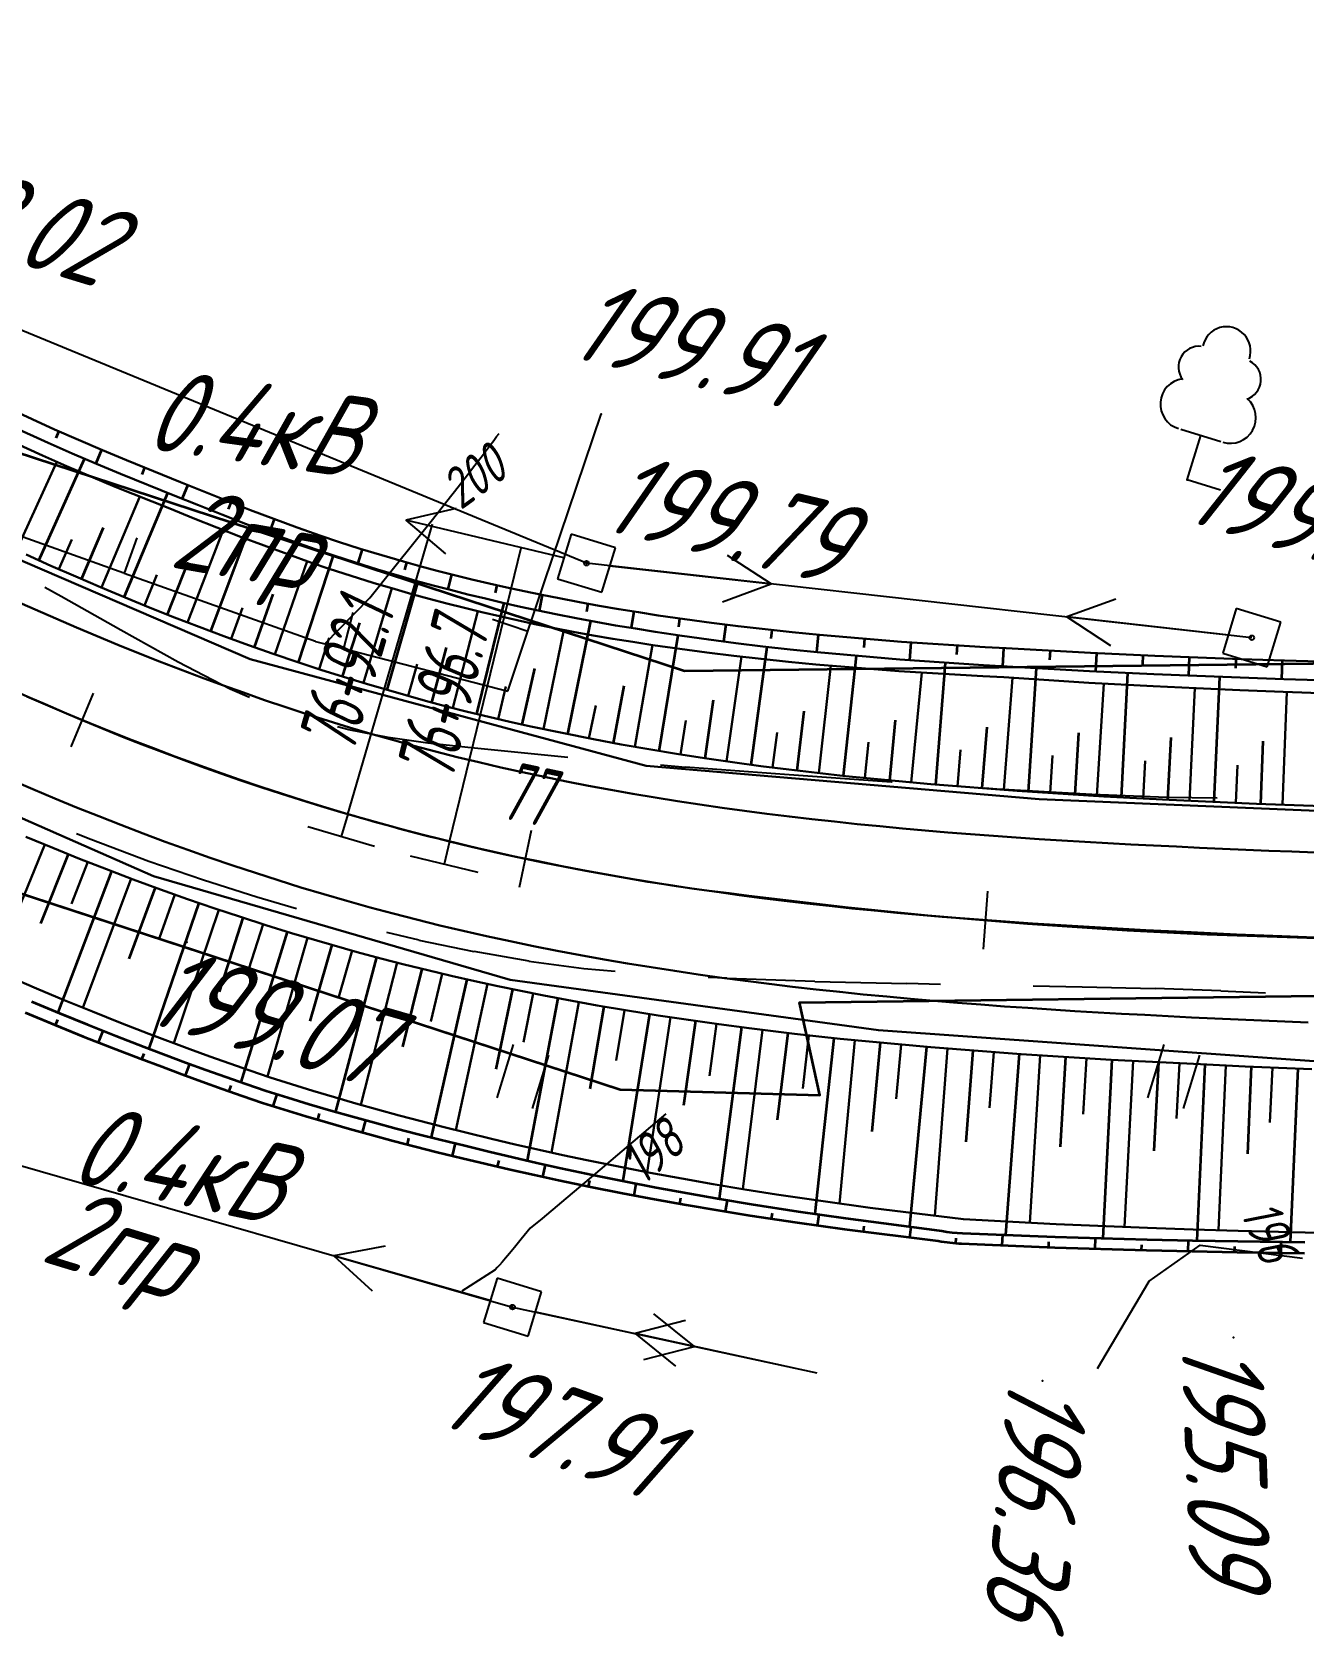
# Model space of a CAD drawing. Header units: millimetres. Extents: x -698 to 8131, y -704 to 4503.
# Drawn here: x 5635.9 to 5690.6, y 3255.6 to 3324.7 of the extents above; entities that cross this region are included whole.
import ezdxf

# ---------------------------------------------------------------- set-up
doc = ezdxf.new("R2010")
doc.units = ezdxf.units.MM
doc.linetypes.add('CONTI', pattern=[0])
for name, color, linetype, lineweight in [('10', 1, 'Continuous', 35), ('КОПИЯ_ОСЬ_13_ОТКОСЫ', 7, 'Continuous', 30), ('КОПИЯ_ОСЬ_ГРАНИЦЫ_ПОЛОС', 7, 'Continuous', 30), ('Огражд-перила', 1, 'ограждение2', 40), ('ОСЬ_ВЕРХ_ПОКРЫТИЯ_ГРАНИЦЫ_ПОЛОС', 7, 'Continuous', 30), ('ОСЬ_ВЕРХ_ПОКРЫТИЯ_ОСЬ', 1, 'Continuous', 30), ('Ось_примыкания', 1, 'Continuous', 35)]:
    doc.layers.add(name, color=color, linetype=linetype, lineweight=lineweight)
for name, color, linetype in [('GOR_BDEFAULT', 212, 'CONTI'), ('NAD_MDEFAULT', 7, 'CONTI'), ('PI_OTDEFAULT', 172, 'CONTI'), ('PI_TTDEFAULT', 5, 'CONTI'), ('SIT_LDEFAULT', 7, 'CONTI'), ('USLZNDEFAULT', 7, 'CONTI'), ('ZAPSKDEFAULT', 7, 'CONTI'), ('ОСЬ_ВЕРХ_ПОКРЫТИЯ_ПИКЕТЫ', 1, 'Continuous'), ('ОСЬ_ВЕРХ_ПОКРЫТИЯ_РАЗБИВКА_КРИВ', 1, 'Continuous'), ('разметка', 7, 'Continuous')]:
    doc.layers.add(name, color=color, linetype=linetype)
doc.styles.add('eskd', font='isocpeui.ttf', dxfattribs={"width": 1.2})
doc.styles.add('SHRFT', font='isocpeui.ttf', dxfattribs={"width": 3.5})
doc.styles.get("Standard").update_dxf_attribs({"font": 'isocpeui.ttf'})
doc.linetypes.add('ограждение2', pattern='A,0.25,-0.1,[132,ltypeshp.shx,S=0.1,R=0,X=-0.1,Y=0],-0.1,1', length=1.45)

# ---------------------------------------------------------------- blocks, each defined once
blk = doc.blocks.new('BL_2011')
at = {"color": 0}
for p, q in [((0, 0), (0, 2.4)), ((1.6, 0), (1.6, 2.4))]:
    blk.add_line(p, q, dxfattribs=at)
blk = doc.blocks.new('BL_27')
at = {"color": 0}
for p, q in [((1, 1), (-1, 1)), ((-1, 1), (-1, -1)), ((1, -1), (1, 1)), ((-1, -1), (1, -1))]:
    blk.add_line(p, q, dxfattribs=at)
blk.add_circle((0, 0), 0.1, dxfattribs=at)
blk = doc.blocks.new('BL_104')
at = {"color": 0}
for p, q in [((-0.9, 2), (0.9, 2)), ((0, 0), (0, 2)), ((1.5, 0), (0, 0))]:
    blk.add_line(p, q, dxfattribs=at)
for centre, radius, start, end in [((0, 5.8), 1.04, 358, 185), ((-0.94, 4.8), 0.88, 100, 235), ((0.94, 4.8), 0.88, 305, 80), ((-1, 3.1), 1.1, 115, 270), ((1, 3.1), 1.1, 270, 65)]:
    blk.add_arc(centre, radius, start, end, dxfattribs=at)

msp = doc.modelspace()

# ---------------------------------------------------------------- linework, layer by layer
at = {"layer": '10'}
for p, q in [((5663.993, 3297.174), (5633.323, 3307.224)), ((5710.163, 3297.724), (5663.993, 3297.174)), ((5626.023, 3290.704), (5661.233, 3279.184)), ((5668.943, 3282.924), (5691.213, 3283.214)), ((5669.823, 3278.944), (5668.943, 3282.924)), ((5661.233, 3279.184), (5669.823, 3278.944))]:
    msp.add_line(p, q, dxfattribs=at)
for points in [[(5710.163, 3297.724), (5663.993, 3297.174), (5633.323, 3307.224), (5531.183, 3365.104), (5455.723, 3393.394), (5444.073, 3403.464), (5401.543, 3460.384), (5376.033, 3506.574), (5328.473, 3581.954), (5320.503, 3590.824), (5286.753, 3619.604), (5288.323, 3621.204), (5196.433, 3695.614)], [(5446.413, 3377.714), (5430.843, 3391.154), (5399.813, 3434.264), (5430.843, 3391.154), (5446.413, 3377.714), (5474.883, 3367.454), (5476.483, 3372.204), (5484.003, 3369.444), (5482.413, 3364.674), (5523.553, 3348.784), (5626.023, 3290.704), (5661.233, 3279.184), (5669.823, 3278.944), (5668.943, 3282.924), (5691.213, 3283.214)]]:
    msp.add_lwpolyline(points, dxfattribs=at)
at = {"layer": 'GOR_BDEFAULT', "color": 212, "flags": 128}
for points, elevation in [([(5648.509, 3298.34), (5650.459, 3300.33), (5651.469, 3301.61), (5652.409, 3302.77), (5653.159, 3303.71), (5653.769, 3304.49), (5654.259, 3305.11), (5654.659, 3305.62), (5654.979, 3306.04), (5655.249, 3306.38), (5655.459, 3306.67), (5655.639, 3306.9), (5655.789, 3307.1), (5655.909, 3307.27), (5656.019, 3307.41)], 200), ([(5663.189, 3278.14), (5660.169, 3275.57), (5658.709, 3274.33), (5657.869, 3273.63), (5657.359, 3273.22), (5656.969, 3272.74), (5656.679, 3272.39), (5656.469, 3272.13), (5656.289, 3271.92), (5656.149, 3271.76), (5656.029, 3271.62), (5655.929, 3271.52), (5655.849, 3271.42), (5654.409, 3270.5)], 198), ([(5681.759, 3267.18), (5683.989, 3270.94), (5686.179, 3272.49), (5690.579, 3271.92)], 196)]:
    msp.add_lwpolyline(points, dxfattribs=dict(at, elevation=elevation))
at = {"layer": 'PI_TTDEFAULT', "color": 5}
for p in [(5660.409, 3308.23, 199.909), (5685.619, 3305.41, 199.305), (5659.779, 3301.82, 199.79), (5642.589, 3285.52, 199.073), (5656.599, 3269.82, 197.912), (5687.619, 3268.51, 195.089), (5679.399, 3266.65, 196.363)]:
    msp.add_point(p, dxfattribs=at)
at = {"layer": 'SIT_LDEFAULT', "color": 7}
for p, q in [((5659.779, 3301.82), (5611.965, 3321.528)), ((5657.259, 3298.9), (5660.409, 3308.23)), ((5632.009, 3304.22), (5639.879, 3301.41)), ((5654.169, 3304.18), (5651.999, 3303.67)), ((5658.809, 3302.05), (5651.999, 3303.67)), ((5651.999, 3303.67), (5653.709, 3302.23)), ((5640.429, 3302.91), (5639.889, 3301.4)), ((5667.729, 3300.93), (5665.849, 3302.15)), ((5688.399, 3298.62), (5659.779, 3301.82)), ((5660.769, 3301.71), (5667.729, 3300.93)), ((5637.179, 3300.39), (5636.479, 3300.78)), ((5639.889, 3301.4), (5648.119, 3298.47)), ((5665.629, 3300.16), (5667.729, 3300.93)), ((5639.739, 3298.94), (5637.179, 3300.39)), ((5682.549, 3300.28), (5680.449, 3299.51)), ((5649.729, 3299.7), (5649.329, 3298.15)), ((5655.739, 3299.42), (5657.259, 3298.9)), ((5687.409, 3298.73), (5680.449, 3299.51)), ((5680.449, 3299.51), (5682.329, 3298.29)), ((5642.209, 3297.57), (5639.739, 3298.94)), ((5656.389, 3296.32), (5657.259, 3298.9)), ((5648.119, 3298.46), (5649.329, 3298.15)), ((5649.329, 3298.15), (5656.389, 3296.32)), ((5644.449, 3296.41), (5642.209, 3297.57)), ((5645.279, 3296.04), (5644.449, 3296.41)), ((5649.549, 3294.66), (5649.069, 3294.78)), ((5651.239, 3294.33), (5649.549, 3294.65)), ((5652.949, 3294.08), (5651.239, 3294.33)), ((5654.679, 3293.89), (5652.949, 3294.08)), ((5656.399, 3293.72), (5654.679, 3293.89)), ((5658.109, 3293.55), (5656.399, 3293.72)), ((5658.979, 3293.47), (5658.109, 3293.55)), ((5664.039, 3293.04), (5662.959, 3293.13)), ((5668.299, 3292.73), (5664.039, 3293.05)), ((5672.899, 3292.41), (5668.299, 3292.73)), ((5672.929, 3292.41), (5672.899, 3292.41)), ((5677.439, 3292.11), (5676.919, 3292.14)), ((5681.519, 3291.88), (5677.439, 3292.11)), ((5684.749, 3291.75), (5681.519, 3291.88)), ((5686.909, 3291.71), (5684.749, 3291.75)), ((5637.839, 3290.2), (5638.459, 3289.95)), ((5638.459, 3289.95), (5640.949, 3289.01)), ((5640.949, 3289.01), (5643.299, 3288.2)), ((5643.299, 3288.2), (5645.589, 3287.47)), ((5645.589, 3287.47), (5647.299, 3286.97)), ((5651.169, 3285.95), (5652.569, 3285.62)), ((5652.569, 3285.61), (5654.929, 3285.12)), ((5654.929, 3285.13), (5657.299, 3284.72)), ((5657.299, 3284.71), (5659.669, 3284.39)), ((5659.669, 3284.39), (5661.019, 3284.27)), ((5665.009, 3284.02), (5665.819, 3283.98)), ((5665.819, 3283.97), (5669.599, 3283.84)), ((5669.599, 3283.83), (5673.559, 3283.74)), ((5673.559, 3283.75), (5675.009, 3283.72)), ((5678.999, 3283.64), (5681.109, 3283.6)), ((5681.109, 3283.6), (5684.249, 3283.53)), ((5684.249, 3283.54), (5687.069, 3283.44)), ((5687.069, 3283.42), (5688.999, 3283.34)), ((5622.049, 3279.76), (5656.599, 3269.82)), ((5651.109, 3272.44), (5648.909, 3272.03)), ((5655.639, 3270.1), (5648.909, 3272.03)), ((5648.909, 3272.03), (5650.559, 3270.52)), ((5656.599, 3269.82), (5669.689, 3266.99)), ((5657.579, 3269.61), (5664.419, 3268.13)), ((5664.039, 3269.24), (5661.869, 3268.68)), ((5664.419, 3268.13), (5662.679, 3269.53)), ((5668.709, 3267.2), (5661.869, 3268.68)), ((5661.869, 3268.68), (5663.609, 3267.28)), ((5662.249, 3267.57), (5664.419, 3268.13))]:
    msp.add_line(p, q, dxfattribs=at)
at = {"layer": 'КОПИЯ_ОСЬ_13_ОТКОСЫ'}
for points in [[(5633.246, 3307.871), (5636.367, 3306.452), (5637.405, 3305.999), (5638.448, 3305.554), (5639.494, 3305.117), (5641.844, 3304.174), (5642.856, 3303.761), (5643.871, 3303.356), (5644.889, 3302.961), (5645.904, 3302.58), (5646.923, 3302.208), (5647.946, 3301.847), (5648.712, 3301.585), (5649.655, 3301.281), (5650.601, 3300.986), (5651.55, 3300.702), (5652.261, 3300.496), (5653.014, 3300.292), (5653.768, 3300.095), (5654.523, 3299.904), (5655.28, 3299.72), (5656.039, 3299.542), (5656.799, 3299.37), (5657.561, 3299.205), (5658.324, 3299.046), (5659.203, 3298.871), (5660.06, 3298.719), (5660.918, 3298.574), (5661.776, 3298.436), (5662.636, 3298.305), (5663.795, 3298.14), (5664.956, 3297.986), (5666.118, 3297.842), (5667.293, 3297.709), (5668.469, 3297.585), (5669.646, 3297.471), (5673.215, 3297.181), (5676.826, 3296.961), (5677.735, 3296.915), (5681.39, 3296.682), (5684.158, 3296.535), (5686.015, 3296.448), (5687.882, 3296.368), (5689.76, 3296.293), (5697.325, 3296.015)], [(5635.247, 3302.385), (5636.983, 3306.182)], [(5638.908, 3300.773), (5640.564, 3304.688)], [(5637.072, 3301.566), (5637.633, 3302.84)], [(5642.616, 3299.273), (5644.147, 3303.248)], [(5635.671, 3302.193), (5636.735, 3301.715), (5637.804, 3301.246), (5638.867, 3300.791), (5639.933, 3300.345), (5641.004, 3299.908), (5642.055, 3299.491), (5643.111, 3299.084), (5644.171, 3298.687), (5645.23, 3298.302), (5646.293, 3297.929), (5647.36, 3297.566), (5648.343, 3297.243), (5649.33, 3296.931), (5650.32, 3296.628), (5652.858, 3295.905), (5653.759, 3295.666), (5654.664, 3295.437), (5655.57, 3295.215), (5656.478, 3295.003), (5657.389, 3294.798), (5660.078, 3294.247), (5661.269, 3294.026), (5662.462, 3293.818), (5663.657, 3293.621), (5664.861, 3293.436), (5666.067, 3293.261), (5667.274, 3293.098), (5668.489, 3292.944), (5669.705, 3292.8), (5670.923, 3292.666), (5674.6, 3292.313), (5678.304, 3292.027), (5682.032, 3291.794), (5684.843, 3291.648), (5686.724, 3291.561), (5688.61, 3291.479), (5691.45, 3291.365)], [(5646.373, 3297.901), (5647.756, 3301.913)], [(5640.756, 3300.008), (5641.287, 3301.322)], [(5650.178, 3296.671), (5651.406, 3300.744)], [(5644.488, 3298.57), (5644.976, 3299.904)], [(5654.031, 3295.596), (5655.099, 3299.763)], [(5657.926, 3294.688), (5658.8, 3298.951)], [(5648.27, 3297.267), (5648.705, 3298.613)], [(5661.852, 3293.923), (5662.62, 3298.308)], [(5652.101, 3296.12), (5652.49, 3297.484)], [(5665.803, 3293.298), (5666.444, 3297.804)], [(5669.771, 3292.793), (5670.298, 3297.418)], [(5673.751, 3292.394), (5674.205, 3297.121)], [(5677.737, 3292.07), (5678.11, 3296.891)], [(5681.729, 3291.813), (5682.03, 3296.648)], [(5655.974, 3295.12), (5656.301, 3296.516)], [(5685.724, 3291.607), (5685.949, 3296.451)], [(5689.72, 3291.435), (5689.915, 3296.287)], [(5659.886, 3294.287), (5660.177, 3295.708)], [(5663.825, 3293.595), (5664.056, 3295.061)], [(5667.785, 3293.032), (5667.977, 3294.537)], [(5671.76, 3292.585), (5671.908, 3294.13)], [(5675.744, 3292.224), (5675.865, 3293.802)], [(5679.733, 3291.938), (5679.833, 3293.546)], [(5683.727, 3291.706), (5683.81, 3293.319)], [(5687.722, 3291.518), (5687.792, 3293.133)], [(5636.47, 3289.718), (5634.26, 3284.342)], [(5635.659, 3290.054), (5636.819, 3289.575), (5637.968, 3289.113), (5639.122, 3288.662), (5640.28, 3288.222), (5641.447, 3287.792), (5642.618, 3287.374), (5643.794, 3286.968), (5644.886, 3286.604), (5645.982, 3286.251), (5647.082, 3285.91), (5649.917, 3285.092), (5650.924, 3284.823), (5651.933, 3284.563), (5652.945, 3284.313), (5653.959, 3284.073), (5654.975, 3283.842), (5655.962, 3283.628), (5656.949, 3283.422), (5657.94, 3283.225), (5658.931, 3283.037), (5660.236, 3282.801), (5661.545, 3282.579), (5662.855, 3282.37), (5664.16, 3282.174), (5665.467, 3281.99), (5666.776, 3281.818), (5668.732, 3281.581), (5670.69, 3281.366), (5674.591, 3281), (5678.479, 3280.704), (5682.35, 3280.464), (5686.203, 3280.265), (5688.123, 3280.177), (5690.993, 3280.053)], [(5638.325, 3288.972), (5637.616, 3287.169)], [(5640.192, 3288.255), (5638.108, 3282.701)], [(5642.07, 3287.567), (5641.406, 3285.705)], [(5643.96, 3286.912), (5642.026, 3281.179)], [(5645.86, 3286.29), (5645.251, 3284.368)], [(5647.775, 3285.71), (5646.052, 3279.743)], [(5649.696, 3285.156), (5649.122, 3283.166)], [(5651.629, 3284.641), (5650.067, 3278.52)], [(5634.931, 3284.045), (5636.118, 3283.532), (5637.31, 3283.03), (5638.517, 3282.535), (5639.729, 3282.053), (5640.945, 3281.584), (5642.717, 3280.92), (5643.575, 3280.606), (5644.436, 3280.299), (5645.299, 3279.999), (5646.164, 3279.705), (5647.085, 3279.412), (5648.008, 3279.126), (5648.934, 3278.848), (5649.861, 3278.578), (5650.792, 3278.316), (5651.724, 3278.061), (5652.658, 3277.815), (5653.595, 3277.576), (5655.688, 3277.061), (5656.711, 3276.818), (5657.735, 3276.584), (5658.762, 3276.357), (5659.79, 3276.139), (5661.151, 3275.863), (5662.513, 3275.599), (5663.879, 3275.348), (5665.233, 3275.111), (5666.589, 3274.886), (5667.947, 3274.671), (5669.966, 3274.372), (5671.988, 3274.093), (5675.997, 3273.598), (5679.983, 3273.387), (5683.923, 3273.227), (5685.876, 3273.161), (5687.818, 3273.103), (5696.46, 3272.883)], [(5653.571, 3284.164), (5653.088, 3282.114)], [(5655.522, 3283.722), (5654.161, 3277.437)], [(5657.48, 3283.316), (5657.062, 3281.213)], [(5659.445, 3282.943), (5658.269, 3276.465)], [(5661.415, 3282.6), (5661.056, 3280.435)], [(5663.391, 3282.288), (5662.386, 3275.623)], [(5665.37, 3282.003), (5665.066, 3279.777)], [(5667.354, 3281.745), (5666.506, 3274.899)], [(5669.34, 3281.511), (5669.084, 3279.226)], [(5671.329, 3281.306), (5670.669, 3274.273)], [(5673.32, 3281.119), (5673.1, 3278.775)], [(5675.313, 3280.945), (5674.765, 3273.75)], [(5677.307, 3280.793), (5677.125, 3278.395)], [(5679.302, 3280.653), (5678.855, 3273.446)], [(5681.298, 3280.529), (5681.149, 3278.127)], [(5683.295, 3280.415), (5682.926, 3273.267)], [(5685.292, 3280.312), (5685.17, 3277.929)], [(5687.29, 3280.215), (5686.964, 3273.129)], [(5689.288, 3280.127), (5689.186, 3277.764)]]:
    msp.add_lwpolyline(points, dxfattribs=at)
at = {"layer": 'КОПИЯ_ОСЬ_ГРАНИЦЫ_ПОЛОС'}
for points in [[(5633.511, 3308.41), (5636.62, 3306.996), (5637.654, 3306.545), (5638.692, 3306.102), (5639.734, 3305.667), (5642.073, 3304.729), (5643.079, 3304.317), (5644.089, 3303.915), (5645.103, 3303.522), (5646.112, 3303.143), (5647.125, 3302.773), (5648.142, 3302.414), (5648.903, 3302.154), (5649.84, 3301.851), (5650.781, 3301.559), (5651.724, 3301.276), (5652.43, 3301.072), (5653.178, 3300.869), (5653.927, 3300.674), (5654.677, 3300.484), (5655.43, 3300.301), (5656.184, 3300.124), (5656.939, 3299.954), (5657.695, 3299.789), (5658.454, 3299.632), (5659.327, 3299.458), (5660.177, 3299.301), (5661.029, 3299.151), (5661.882, 3299.008), (5662.736, 3298.871), (5663.888, 3298.698), (5665.042, 3298.536), (5666.198, 3298.386), (5667.367, 3298.244), (5668.537, 3298.113), (5669.708, 3297.992), (5673.264, 3297.677), (5676.863, 3297.433), (5681.42, 3297.173), (5684.185, 3297.046), (5686.04, 3296.972), (5687.907, 3296.904), (5689.783, 3296.842), (5697.348, 3296.614)], [(5633.8, 3308.995), (5636.893, 3307.583), (5637.922, 3307.131), (5638.954, 3306.688), (5639.99, 3306.254), (5642.316, 3305.317), (5643.315, 3304.905), (5644.319, 3304.503), (5645.326, 3304.11), (5646.329, 3303.73), (5647.335, 3303.361), (5648.345, 3303.002), (5649.101, 3302.741), (5650.035, 3302.449), (5650.971, 3302.166), (5651.911, 3301.893), (5652.613, 3301.696), (5653.357, 3301.501), (5654.102, 3301.313), (5654.849, 3301.13), (5655.597, 3300.954), (5656.346, 3300.784), (5657.098, 3300.621), (5657.85, 3300.464), (5658.603, 3300.313), (5659.472, 3300.147), (5660.318, 3299.995), (5661.164, 3299.85), (5662.012, 3299.712), (5662.861, 3299.581), (5664.007, 3299.415), (5665.155, 3299.259), (5666.304, 3299.115), (5667.468, 3298.98), (5668.632, 3298.855), (5669.797, 3298.74), (5673.338, 3298.444), (5676.925, 3298.217), (5677.829, 3298.17), (5681.468, 3297.965), (5684.226, 3297.84), (5686.079, 3297.768), (5687.942, 3297.702), (5689.816, 3297.64), (5697.378, 3297.419)], [(5635.671, 3302.193), (5636.735, 3301.715), (5637.804, 3301.246), (5638.867, 3300.791), (5639.933, 3300.345), (5641.004, 3299.908), (5642.055, 3299.491), (5643.111, 3299.084), (5644.171, 3298.687), (5645.23, 3298.302), (5646.293, 3297.929), (5647.36, 3297.566), (5648.343, 3297.243), (5649.33, 3296.931), (5650.32, 3296.628), (5652.858, 3295.905), (5653.759, 3295.666), (5654.664, 3295.437), (5655.57, 3295.215), (5656.478, 3295.003), (5657.389, 3294.798), (5660.078, 3294.247), (5661.269, 3294.026), (5662.462, 3293.818), (5663.657, 3293.621), (5664.861, 3293.436), (5666.067, 3293.261), (5667.274, 3293.098), (5668.489, 3292.944), (5669.705, 3292.8), (5670.923, 3292.666), (5674.6, 3292.313), (5678.304, 3292.027), (5682.032, 3291.794), (5684.843, 3291.648), (5686.724, 3291.561), (5688.61, 3291.479), (5691.45, 3291.365)], [(5691.124, 3289.376), (5690.129, 3289.416), (5689.135, 3289.456), (5688.142, 3289.497), (5687.15, 3289.54), (5686.159, 3289.584), (5685.169, 3289.63), (5684.18, 3289.678), (5683.192, 3289.729), (5682.205, 3289.782), (5681.219, 3289.837), (5680.234, 3289.896), (5679.25, 3289.959), (5678.267, 3290.024), (5677.286, 3290.094), (5676.306, 3290.167), (5675.327, 3290.245), (5674.349, 3290.327), (5673.372, 3290.414), (5672.397, 3290.506), (5671.424, 3290.603), (5670.451, 3290.705), (5669.48, 3290.813), (5668.511, 3290.927), (5667.544, 3291.047), (5666.578, 3291.173), (5665.614, 3291.306), (5664.652, 3291.445), (5663.691, 3291.591), (5662.733, 3291.745), (5661.777, 3291.906), (5660.823, 3292.075), (5659.871, 3292.251), (5658.922, 3292.436), (5657.976, 3292.628), (5657.032, 3292.83), (5656.09, 3293.039), (5655.152, 3293.258), (5654.217, 3293.486), (5653.284, 3293.723), (5652.353, 3293.969), (5651.425, 3294.225), (5650.5, 3294.49), (5649.581, 3294.762), (5648.665, 3295.043), (5647.751, 3295.333), (5646.838, 3295.632), (5645.928, 3295.939), (5645.02, 3296.255), (5644.114, 3296.578), (5643.21, 3296.91), (5642.308, 3297.25), (5641.408, 3297.597), (5640.51, 3297.952), (5639.615, 3298.314), (5638.722, 3298.683), (5637.83, 3299.058), (5636.941, 3299.441), (5636.054, 3299.83), (5635.169, 3300.225)], [(5635.659, 3290.054), (5636.819, 3289.575), (5637.968, 3289.113), (5639.122, 3288.662), (5640.28, 3288.222), (5641.447, 3287.792), (5642.618, 3287.374), (5643.794, 3286.968), (5644.886, 3286.604), (5645.982, 3286.251), (5647.082, 3285.91), (5649.917, 3285.092), (5650.924, 3284.823), (5651.933, 3284.563), (5652.945, 3284.313), (5653.959, 3284.073), (5654.975, 3283.842), (5655.962, 3283.628), (5656.949, 3283.422), (5657.94, 3283.225), (5658.931, 3283.037), (5660.236, 3282.801), (5661.545, 3282.579), (5662.855, 3282.37), (5664.16, 3282.174), (5665.467, 3281.99), (5666.776, 3281.818), (5668.732, 3281.581), (5670.69, 3281.366), (5674.591, 3281), (5678.479, 3280.704), (5682.35, 3280.464), (5686.203, 3280.265), (5688.123, 3280.177), (5690.993, 3280.053)]]:
    msp.add_lwpolyline(points, dxfattribs=at)
at = {"layer": 'Огражд-перила', "color": 1, "lineweight": 30, "ltscale": 7}
msp.add_lwpolyline([(5626.506, 3294.792), (5641.148, 3288.361), (5656.497, 3283.894), (5672.338, 3281.734), (5692.292, 3280.316), (5712.383, 3279.969), (5728.246, 3282.131), (5743.541, 3287.261), (5757.598, 3295.078), (5769.984, 3305.42), (5783.315, 3320.795), (5795.193, 3336.685), (5808.401, 3354.287), (5813.837, 3361.484), (5842.093, 3398.67), (5861.438, 3424.104), (5870.881, 3436.041)], dxfattribs=at)
msp.add_lwpolyline([(5794.4, 3358.389, -0.49807), (5794.744, 3350.968), (5785.738, 3339.379), (5773.133, 3323.651), (5761.832, 3311.569), (5752.133, 3304.071), (5740.504, 3297.404), (5727.729, 3292.824), (5713.898, 3290.556), (5695.998, 3290.971), (5679.256, 3291.677), (5662.346, 3293.111), (5645.31, 3297.694), (5630.717, 3303.98)], format="xyb", dxfattribs=at)
at = {"layer": 'ОСЬ_ВЕРХ_ПОКРЫТИЯ_ГРАНИЦЫ_ПОЛОС'}
for points in [[(5635.169, 3300.225), (5636.054, 3299.83), (5636.941, 3299.441), (5637.83, 3299.058), (5638.722, 3298.683), (5639.615, 3298.314), (5640.51, 3297.952), (5641.408, 3297.597), (5642.308, 3297.25), (5643.21, 3296.91), (5644.114, 3296.578), (5645.02, 3296.255), (5645.928, 3295.939), (5646.838, 3295.632), (5647.751, 3295.333), (5648.665, 3295.043), (5649.581, 3294.762), (5650.5, 3294.49), (5651.425, 3294.225), (5652.353, 3293.969), (5653.284, 3293.723), (5654.217, 3293.486), (5655.152, 3293.258), (5656.09, 3293.039), (5657.032, 3292.83), (5657.976, 3292.628), (5658.922, 3292.436), (5659.871, 3292.251), (5660.823, 3292.075), (5661.777, 3291.906), (5662.733, 3291.745), (5663.691, 3291.591), (5664.652, 3291.445), (5665.614, 3291.306), (5666.578, 3291.173), (5667.544, 3291.047), (5668.511, 3290.927), (5669.48, 3290.813), (5670.451, 3290.705), (5671.424, 3290.603), (5672.397, 3290.506), (5673.372, 3290.414), (5674.349, 3290.327), (5675.327, 3290.245), (5676.306, 3290.167), (5677.286, 3290.094), (5678.267, 3290.024), (5679.25, 3289.959), (5680.234, 3289.896), (5681.219, 3289.837), (5682.205, 3289.782), (5683.192, 3289.729), (5684.18, 3289.678), (5685.169, 3289.63), (5686.159, 3289.584), (5687.15, 3289.54), (5688.142, 3289.497), (5689.135, 3289.456), (5690.129, 3289.416), (5691.124, 3289.376)], [(5635.019, 3292.499), (5635.956, 3292.099), (5636.897, 3291.705), (5637.841, 3291.318), (5638.79, 3290.939), (5639.741, 3290.566), (5640.697, 3290.201), (5641.656, 3289.844), (5642.619, 3289.495), (5643.586, 3289.154), (5644.556, 3288.822), (5645.53, 3288.498), (5646.508, 3288.183), (5647.489, 3287.877), (5648.474, 3287.581), (5649.468, 3287.293), (5650.464, 3287.016), (5651.463, 3286.748), (5652.465, 3286.49), (5653.47, 3286.243), (5654.476, 3286.005), (5655.483, 3285.778), (5656.492, 3285.56), (5657.502, 3285.351), (5658.513, 3285.151), (5659.524, 3284.961), (5660.536, 3284.779), (5661.549, 3284.605), (5662.562, 3284.44), (5663.576, 3284.283), (5664.59, 3284.133), (5665.604, 3283.99), (5666.618, 3283.855), (5667.632, 3283.726), (5668.646, 3283.604), (5669.66, 3283.488), (5670.673, 3283.379), (5671.687, 3283.275), (5672.699, 3283.177), (5673.712, 3283.084), (5674.724, 3282.996), (5675.736, 3282.912), (5676.747, 3282.834), (5677.757, 3282.759), (5678.767, 3282.689), (5679.776, 3282.622), (5680.785, 3282.559), (5681.793, 3282.499), (5682.8, 3282.442), (5683.806, 3282.388), (5684.812, 3282.336), (5685.816, 3282.286), (5686.82, 3282.239), (5687.823, 3282.193), (5688.826, 3282.148), (5689.827, 3282.105), (5690.827, 3282.062)]]:
    msp.add_lwpolyline(points, dxfattribs=at)
at = {"layer": 'ОСЬ_ВЕРХ_ПОКРЫТИЯ_ГРАНИЦЫ_ПОЛОС', "linetype": 'Continuous'}
msp.add_lwpolyline([(5690.827, 3282.062), (5689.827, 3282.105), (5688.826, 3282.148), (5687.823, 3282.193), (5686.82, 3282.239), (5685.816, 3282.286), (5684.812, 3282.336), (5683.806, 3282.388), (5682.8, 3282.442), (5681.793, 3282.499), (5680.785, 3282.559), (5679.776, 3282.622), (5678.767, 3282.689), (5677.757, 3282.759), (5676.747, 3282.834), (5675.736, 3282.912), (5674.724, 3282.996), (5673.712, 3283.084), (5672.699, 3283.177), (5671.687, 3283.275), (5670.673, 3283.379), (5669.66, 3283.488), (5668.646, 3283.604), (5667.632, 3283.726), (5666.618, 3283.855), (5665.604, 3283.99), (5664.59, 3284.133), (5663.576, 3284.283), (5662.562, 3284.44), (5661.549, 3284.605), (5660.536, 3284.779), (5659.524, 3284.961), (5658.513, 3285.151), (5657.502, 3285.351), (5656.492, 3285.56), (5655.483, 3285.778), (5654.476, 3286.005), (5653.47, 3286.243), (5652.465, 3286.49), (5651.463, 3286.748), (5650.464, 3287.016), (5649.468, 3287.293), (5648.474, 3287.581), (5647.489, 3287.877), (5646.508, 3288.183), (5645.53, 3288.498), (5644.556, 3288.822), (5643.586, 3289.154), (5642.619, 3289.495), (5641.656, 3289.844), (5640.697, 3290.201), (5639.741, 3290.566), (5638.79, 3290.939), (5637.841, 3291.318), (5636.897, 3291.705), (5635.956, 3292.099), (5635.019, 3292.499)], dxfattribs=at)
at = {"layer": 'ОСЬ_ВЕРХ_ПОКРЫТИЯ_ОСЬ'}
msp.add_lwpolyline([(5635.705, 3296.089), (5636.605, 3295.701), (5637.508, 3295.319), (5638.414, 3294.944), (5639.323, 3294.576), (5640.234, 3294.215), (5641.148, 3293.861), (5642.065, 3293.514), (5642.985, 3293.175), (5643.908, 3292.843), (5644.833, 3292.52), (5645.762, 3292.205), (5646.693, 3291.898), (5647.627, 3291.6), (5648.564, 3291.311), (5649.503, 3291.03), (5649.503, 3291.03, 0.011345), (5653.885, 3289.853), (5653.885, 3289.853), (5654.834, 3289.626), (5655.785, 3289.408), (5656.738, 3289.199), (5657.693, 3288.999), (5658.649, 3288.807), (5659.607, 3288.623), (5660.567, 3288.447), (5661.528, 3288.279), (5662.49, 3288.118), (5663.454, 3287.965), (5664.418, 3287.818), (5665.384, 3287.679), (5666.35, 3287.547), (5667.318, 3287.42), (5668.286, 3287.3), (5669.255, 3287.186), (5670.224, 3287.078), (5671.195, 3286.976), (5672.165, 3286.878), (5673.137, 3286.786), (5674.108, 3286.698), (5675.08, 3286.616), (5676.053, 3286.537), (5677.026, 3286.463), (5677.999, 3286.393), (5678.972, 3286.326), (5679.946, 3286.263), (5680.919, 3286.203), (5681.893, 3286.146), (5682.867, 3286.092), (5683.842, 3286.041), (5684.816, 3285.991), (5685.791, 3285.944), (5687.74, 3285.855), (5689.689, 3285.772), (5693.588, 3285.615)], format="xyb", dxfattribs=at)
at = {"layer": 'ОСЬ_ВЕРХ_ПОКРЫТИЯ_ПИКЕТЫ'}
for p, q in [((5637.611, 3293.923), (5638.565, 3296.234)), ((5656.889, 3287.889), (5657.405, 3290.335)), ((5656.889, 3287.889), (5657.405, 3290.335)), ((5676.864, 3285.222), (5677.049, 3287.715))]:
    msp.add_line(p, q, dxfattribs=at)
at = {"layer": 'ОСЬ_ВЕРХ_ПОКРЫТИЯ_РАЗБИВКА_КРИВ'}
for p, q in [((5649.503, 3291.03), (5653.159, 3303.506)), ((5653.885, 3289.853), (5656.972, 3302.482)), ((5647.782, 3290.493), (5650.661, 3289.649)), ((5649.503, 3291.03), (5649.222, 3290.071)), ((5653.885, 3289.853), (5653.648, 3288.882)), ((5652.191, 3289.238), (5655.105, 3288.526))]:
    msp.add_line(p, q, dxfattribs=at)
at = {"layer": 'Ось_примыкания', "color": 0}
for p, q in [((5637.082, 3307.5), (5636.952, 3307.204)), ((5636.22, 3301.946), (5638.182, 3306.32)), ((5638.917, 3306.704), (5638.663, 3306.114)), ((5640.766, 3305.941), (5640.646, 3305.645)), ((5642.62, 3305.192), (5642.378, 3304.604)), ((5639.893, 3300.362), (5641.769, 3304.851)), ((5644.474, 3304.442), (5644.359, 3304.149)), ((5646.341, 3303.726), (5646.125, 3303.138)), ((5638.051, 3301.14), (5639.002, 3303.36)), ((5643.614, 3298.896), (5645.317, 3303.442)), ((5648.222, 3303.046), (5648.118, 3302.753)), ((5647.384, 3297.558), (5648.893, 3302.157)), ((5650.122, 3302.422), (5649.94, 3301.82)), ((5641.747, 3299.613), (5642.644, 3301.873)), ((5652.04, 3301.857), (5651.953, 3301.546)), ((5651.205, 3296.376), (5652.535, 3301.043)), ((5653.974, 3301.345), (5653.811, 3300.704)), ((5655.919, 3300.881), (5655.844, 3300.551)), ((5645.493, 3298.21), (5646.296, 3300.496)), ((5655.067, 3295.338), (5656.232, 3300.113)), ((5657.874, 3300.459), (5657.738, 3299.78)), ((5659.838, 3300.081), (5659.776, 3299.734)), ((5661.81, 3299.745), (5661.695, 3299.039)), ((5663.787, 3299.447), (5663.735, 3299.088)), ((5649.287, 3296.944), (5650.02, 3299.256)), ((5658.972, 3294.474), (5659.969, 3299.339)), ((5662.905, 3293.745), (5663.722, 3298.723)), ((5665.77, 3299.182), (5665.678, 3298.454)), ((5667.756, 3298.949), (5667.716, 3298.579)), ((5669.745, 3298.745), (5669.671, 3297.995)), ((5653.129, 3295.833), (5653.753, 3298.196)), ((5666.861, 3293.154), (5667.547, 3298.224)), ((5671.738, 3298.578), (5671.707, 3298.198)), ((5673.732, 3298.419), (5673.683, 3297.649)), ((5675.728, 3298.293), (5675.703, 3297.903)), ((5677.725, 3298.175), (5677.683, 3297.386)), ((5679.721, 3298.063), (5679.699, 3297.668)), ((5670.832, 3292.676), (5671.402, 3297.842)), ((5674.814, 3292.296), (5675.22, 3297.544)), ((5681.718, 3297.954), (5681.682, 3297.161)), ((5683.716, 3297.863), (5683.698, 3297.466)), ((5685.715, 3297.782), (5685.683, 3296.986)), ((5687.713, 3297.71), (5687.699, 3297.311)), ((5689.712, 3297.644), (5689.686, 3296.845)), ((5657.014, 3294.882), (5657.555, 3297.294)), ((5678.803, 3291.995), (5679.133, 3297.303)), ((5682.795, 3291.755), (5683.073, 3297.097)), ((5686.79, 3291.558), (5687.022, 3296.936)), ((5660.935, 3294.088), (5661.392, 3296.551)), ((5664.88, 3293.433), (5665.244, 3295.948)), ((5668.845, 3292.902), (5669.148, 3295.46)), ((5672.823, 3292.483), (5673.072, 3295.078)), ((5676.808, 3292.142), (5677.012, 3294.777)), ((5680.799, 3291.871), (5680.964, 3294.53)), ((5684.793, 3291.651), (5684.932, 3294.331)), ((5688.789, 3291.472), (5688.897, 3294.17)), ((5637.482, 3289.309), (5636.28, 3286.319)), ((5639.344, 3288.577), (5637.032, 3282.496)), ((5641.217, 3287.876), (5640.082, 3284.798)), ((5643.101, 3287.207), (5640.941, 3280.945)), ((5644.997, 3286.568), (5643.972, 3283.383)), ((5646.904, 3285.966), (5644.899, 3279.503)), ((5648.824, 3285.407), (5647.876, 3282.123)), ((5650.75, 3284.869), (5648.976, 3278.229)), ((5652.689, 3284.377), (5651.859, 3281.018)), ((5654.635, 3283.919), (5653.092, 3277.126)), ((5656.59, 3283.497), (5655.875, 3280.06)), ((5658.552, 3283.109), (5657.226, 3276.128)), ((5636.929, 3281.948), (5637.032, 3282.2)), ((5660.52, 3282.753), (5659.918, 3279.21)), ((5662.494, 3282.427), (5661.347, 3275.246)), ((5664.471, 3282.13), (5663.959, 3278.489)), ((5638.785, 3281.202), (5638.983, 3281.704)), ((5666.453, 3281.86), (5665.482, 3274.485)), ((5668.438, 3281.616), (5667.985, 3277.884)), ((5640.652, 3280.484), (5640.744, 3280.734)), ((5670.426, 3281.395), (5669.597, 3273.836)), ((5672.417, 3281.204), (5672.057, 3277.373)), ((5674.408, 3281.017), (5673.682, 3273.284)), ((5676.402, 3280.862), (5676.103, 3276.935)), ((5642.525, 3279.784), (5642.709, 3280.284)), ((5678.396, 3280.71), (5677.804, 3272.924)), ((5680.392, 3280.585), (5680.152, 3276.712)), ((5682.388, 3280.462), (5681.992, 3272.78)), ((5684.386, 3280.359), (5684.189, 3276.542)), ((5686.383, 3280.257), (5686.034, 3272.684)), ((5688.381, 3280.166), (5688.219, 3276.408)), ((5690.379, 3280.08), (5690.058, 3272.621)), ((5644.406, 3279.105), (5644.495, 3279.359)), ((5646.301, 3278.466), (5646.464, 3278.983)), ((5648.214, 3277.883), (5648.292, 3278.144)), ((5650.137, 3277.334), (5650.284, 3277.861)), ((5652.07, 3276.817), (5652.139, 3277.083)), ((5654.011, 3276.335), (5654.14, 3276.872)), ((5655.955, 3275.867), (5656.017, 3276.133)), ((5657.906, 3275.425), (5658.019, 3275.948)), ((5659.862, 3275.012), (5659.916, 3275.269)), ((5661.825, 3274.627), (5661.92, 3275.135)), ((5663.792, 3274.268), (5663.837, 3274.518)), ((5665.764, 3273.934), (5665.843, 3274.425)), ((5667.74, 3273.625), (5667.777, 3273.866)), ((5669.719, 3273.336), (5669.786, 3273.809)), ((5671.702, 3273.071), (5671.731, 3273.303)), ((5673.686, 3272.822), (5673.743, 3273.276)), ((5675.67, 3272.57), (5675.686, 3272.792)), ((5677.668, 3272.48), (5677.687, 3272.929)), ((5679.666, 3272.396), (5679.675, 3272.622)), ((5681.665, 3272.333), (5681.678, 3272.789)), ((5683.664, 3272.274), (5683.671, 3272.504)), ((5685.664, 3272.228), (5685.674, 3272.69)), ((5689.663, 3272.158), (5689.67, 3272.627)), ((5687.663, 3272.189), (5687.668, 3272.422))]:
    msp.add_line(p, q, dxfattribs=at)
for points in [[(5635.9, 3282.973), (5637.097, 3282.469), (5638.309, 3281.972), (5639.527, 3281.488), (5640.749, 3281.017), (5642.53, 3280.35), (5643.393, 3280.034), (5644.258, 3279.726), (5645.125, 3279.424), (5645.995, 3279.13), (5646.922, 3278.84), (5647.852, 3278.558), (5648.784, 3278.284), (5649.717, 3278.017), (5650.654, 3277.759), (5651.592, 3277.508), (5652.532, 3277.266), (5653.474, 3277.031), (5654.548, 3276.774), (5655.575, 3276.519), (5656.604, 3276.272), (5657.635, 3276.034), (5658.668, 3275.804), (5660.035, 3275.513), (5661.404, 3275.235), (5662.776, 3274.97), (5664.137, 3274.72), (5665.499, 3274.482), (5666.864, 3274.255), (5668.892, 3273.938), (5670.924, 3273.644), (5674.952, 3273.119), (5675.062, 3273.098), (5675.283, 3273.063), (5675.506, 3273.035), (5675.729, 3273.013), (5675.953, 3272.999), (5679.95, 3272.837), (5683.898, 3272.727), (5685.854, 3272.687), (5687.798, 3272.653), (5690.692, 3272.613)], [(5635.632, 3282.491), (5636.903, 3281.958), (5638.122, 3281.464), (5639.346, 3280.982), (5640.575, 3280.512), (5641.505, 3280.167), (5642.367, 3279.842), (5643.231, 3279.524), (5644.098, 3279.213), (5644.967, 3278.908), (5645.843, 3278.61), (5646.774, 3278.317), (5647.707, 3278.033), (5648.643, 3277.756), (5649.581, 3277.488), (5650.522, 3277.227), (5651.465, 3276.974), (5652.409, 3276.729), (5653.356, 3276.492), (5654.433, 3276.233), (5655.466, 3275.982), (5656.5, 3275.739), (5657.537, 3275.505), (5658.575, 3275.279), (5659.948, 3274.994), (5661.324, 3274.722), (5662.702, 3274.463), (5664.067, 3274.219), (5665.435, 3273.987), (5666.805, 3273.766), (5668.84, 3273.459), (5670.878, 3273.174), (5674.916, 3272.668), (5675.041, 3272.647), (5675.165, 3272.627), (5675.29, 3272.61), (5675.416, 3272.594), (5675.541, 3272.581), (5675.667, 3272.57), (5675.793, 3272.561), (5675.92, 3272.554), (5679.922, 3272.385), (5683.875, 3272.268), (5685.833, 3272.224), (5687.778, 3272.187), (5690.673, 3272.142)]]:
    msp.add_lwpolyline(points, dxfattribs=at)
at = {"layer": 'разметка', "lineweight": 30, "ltscale": 7}
msp.add_lwpolyline([(5574.634, 3330.589), (5605.378, 3312.365, 0.003993), (5616.377, 3305.925, 0.027349), (5636.481, 3295.755, 0.067677), (5664.204, 3287.851, 0.015621), (5664.204, 3287.851, 0.028676), (5691.639, 3285.693, 0.004766), (5696.931, 3285.484, 0.026772), (5714.599, 3285.521), (5714.599, 3285.521, 0.158784), (5760.705, 3303.84, 0.047128), (5776.42, 3319.898, 0.010779), (5798.268, 3348.443), (5798.268, 3348.443)], format="xyb", dxfattribs=at)

# ---------------------------------------------------------------- block references
at = {"layer": 'USLZNDEFAULT', "color": 7, "rotation": 342.9999999999999}
for name, p in [('BL_104', (5685.619, 3305.41)), ('BL_27', (5659.779, 3301.82)), ('BL_27', (5688.399, 3298.62)), ('BL_27', (5656.599, 3269.82))]:
    msp.add_blockref(name, p, dxfattribs=at)
at = {"layer": 'ZAPSKDEFAULT', "color": 7, "rotation": 342.9999999999999}
for p in [(5655.929, 3278.83), (5683.929, 3278.83)]:
    msp.add_blockref('BL_2011', p, dxfattribs=at)

# ---------------------------------------------------------------- texts
at = {"layer": 'GOR_BDEFAULT', "color": 212, "style": 'SHRFT', "width": 0.75}
for s, rotation, p in [('200', 35.86245, (5654.361, 3304.085, 200)), ('198', 40.69128, (5662.206, 3275.018, 198)), ('196', 292.53512, (5687.893, 3273.891, 196))]:
    msp.add_text(s, height=1.7223, rotation=rotation, dxfattribs=at).set_placement(p)
at = {"layer": 'NAD_MDEFAULT', "color": 7, "style": 'eskd', "oblique": 10, "width": 0.8}
for s, rotation, p in [('0.4кВ', 352, (5640.641, 3306.772)), ('2пр', 350, (5641.765, 3301.673, -201.189)), ('0.4кВ', 348, (5637.379, 3275.259)), ('2пр', 343, (5636.202, 3271.835))]:
    msp.add_text(s, height=3.5, rotation=rotation, dxfattribs=at).set_placement(p)
at = {"layer": 'PI_OTDEFAULT', "color": 172, "style": 'eskd', "oblique": 10, "width": 0.8}
for s, rotation, p in [('202.02', 343, (5628.757, 3316.722)), ('199.91', 346.56372, (5658.885, 3310.732)), ('199.30', 343, (5685.352, 3303.71)), ('199.79', 346.56372, (5660.296, 3303.294)), ('199.07', 343.87993, (5640.672, 3282.108)), ('195.09', 272, (5685.368, 3268.442)), ('197.91', 340, (5653.23, 3264.849)), ('196.36', 264, (5677.975, 3267.011))]:
    msp.add_text(s, height=3.5, rotation=rotation, dxfattribs=at).set_placement(p)
at = {"layer": 'ОСЬ_ВЕРХ_ПОКРЫТИЯ_ПИКЕТЫ', "width": 0.6}
msp.add_text('77', height=2.5, rotation=348.10187, dxfattribs=at).set_placement((5655.989, 3290.889))
at = {"layer": 'ОСЬ_ВЕРХ_ПОКРЫТИЯ_РАЗБИВКА_КРИВ', "width": 0.6}
for s, rotation, p in [('76+92.1', 73.66535, (5649.726, 3293.57)), ('76+96.7', 76.26528, (5653.993, 3292.401))]:
    msp.add_text(s, height=2.5, rotation=rotation, dxfattribs=at).set_placement(p)

doc.saveas('drawing.dxf')
